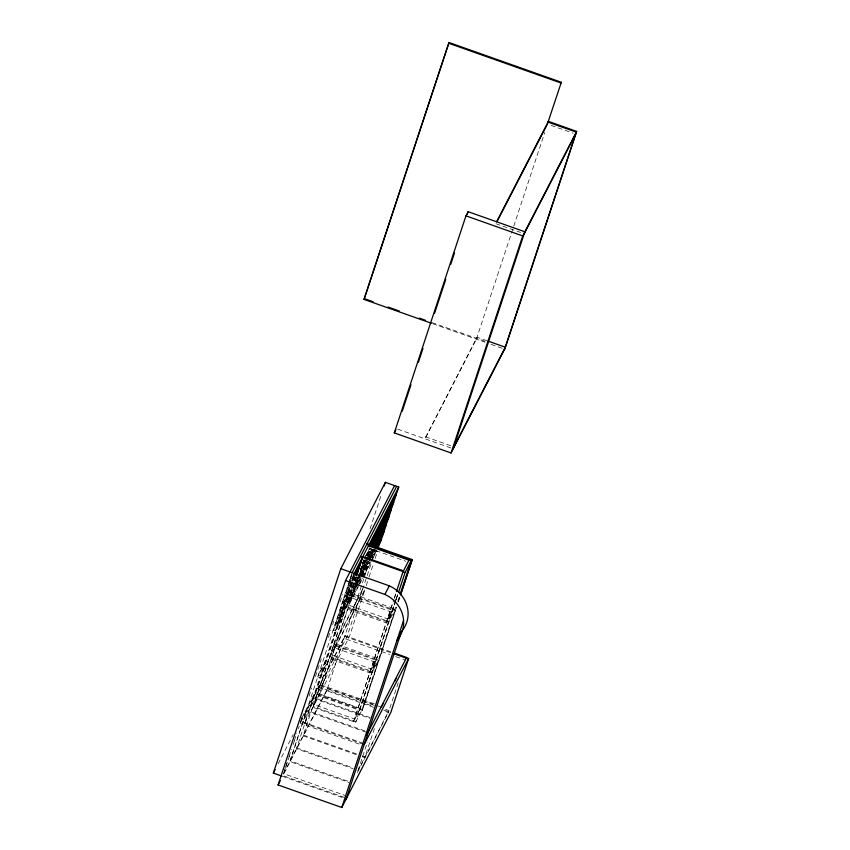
<?xml version="1.0" encoding="UTF-8"?>
<svg xmlns="http://www.w3.org/2000/svg" width="850" height="850" viewBox="0 0 850 850"><rect width="100%" height="100%" fill="white"/><g stroke="black" fill="none" stroke-linecap="round" stroke-linejoin="round"><path stroke-width="0.64" stroke-dasharray="4.25 3.19" d="M284.569 770.174L285.43 767.571M285.844 766.317L287.491 761.303M289.053 756.574L291.497 749.169M294.355 740.52L296.809 733.104M300.741 721.172L303.227 713.639M309.028 696.086L311.716 687.937M315.456 676.589L321.289 658.931M328.366 637.5L330.862 629.935M332.626 624.601L333.869 620.84M340.074 602.034L342.561 594.501M289.425 755.852L282.901 775.625L344.516 797.428M293.101 744.727L294.737 739.787M298.403 728.673L299.221 726.197M352.102 572.666L289.808 761.536L348.957 782.468M319.791 677.577L317.709 676.834L326.049 660.662L328.142 661.406L319.791 677.577L304.64 723.456L319.249 695.162M320.439 675.612L328.78 659.451L326.697 658.707L318.357 674.879L320.439 675.612L334.656 632.559L342.996 616.388L340.914 615.655L332.573 631.816L334.656 632.559M335.304 630.604L343.644 614.433L341.562 613.689L333.211 629.861L335.304 630.604L337.099 625.164L345.44 608.993L343.358 608.26L335.006 624.421L337.099 625.164M346.088 607.038L344.006 606.294L335.654 622.466L337.737 623.209L339.533 617.769L347.884 601.598L345.801 600.865L337.45 617.036L339.533 617.769M340.181 615.814L348.532 599.643L346.439 598.91L338.098 615.071L340.181 615.814L341.976 610.374L350.328 594.203L348.234 593.47L339.894 609.641L341.976 610.374M342.624 608.419L350.965 592.248L348.882 591.515L340.542 607.676L342.624 608.419L344.42 602.979L352.761 586.808L350.678 586.075L342.337 602.246L344.42 602.979M352.283 582.42L342.975 600.291L345.068 601.024L346.864 595.584L353.419 582.888M349.594 584.811L345.419 592.896L347.501 593.629L349.297 588.189L347.214 587.456L354.96 572.443M349.053 583.185L347.862 585.501L349.945 586.234L351.379 581.889M352.091 574.643L350.306 578.106L352.389 578.839L353.823 574.494M354.195 575.418L310.909 706.552L353.526 721.629L359.816 709.367L361.898 710.111L378.271 660.524L376.178 659.791M301.644 718.25L317.9 686.747L354.333 576.396M370.069 528.732L381.661 493.616M312.991 707.285L355.874 577.161M356.256 576.428L313.363 706.562L353.897 720.906L393.943 599.611M363.874 559.597L318.877 695.884L359.412 710.228L395.324 601.449M334.772 648.55L319.621 694.429L349.212 637.117L364.363 591.228L362.27 590.495L332.69 647.806L334.772 648.55L364.363 591.228M335.421 646.595L365.001 589.273L362.918 588.529L333.338 645.851L335.421 646.595L349.637 603.532L359.295 584.821M356.044 585.629L348.192 600.833L350.285 601.577L352.07 596.137L358.116 584.439M354.864 585.257L350.636 593.449L352.718 594.182L355.725 586.404M356.235 583.525L355.162 586.787L353.079 586.054L357.903 576.693M355.523 578.659L357.606 579.392L359.04 575.046M361.834 566.567L360.049 571.997L366.084 560.299M363.917 560.256L362.483 564.602L364.905 559.927M363.779 578.893L326.719 690.731L373.543 707.306M364.193 577.639L369.325 562.084M369.739 560.83L373.458 549.546M375.509 550.396L347.129 636.374L302.558 722.723M366.223 585.576L368.656 578.202M369.07 576.969L373.533 563.433M375.158 558.514L377.591 551.129M486.859 340.68L477.031 337.195L424.957 438.802L476.754 338.428M476.382 339.161L544.744 132.483M353.526 721.629L392.806 602.703M394.389 597.837L396.079 592.79M394.358 598.368L396.004 593.364M395.739 600.196L397.386 595.191M359.784 709.506L397.747 594.458M353.642 721.331L355.725 722.075L372.087 672.488L378.271 660.524M370.154 671.319L372.236 672.053L388.599 622.476L396.153 606.358M395.707 600.961L388.748 622.041L386.665 621.297M396.111 599.728L397.747 594.766M372.236 672.053L378.409 660.089L394.783 610.513L392.7 609.769L386.516 621.732L388.599 622.476M397.789 601.396L399.426 596.434M317.167 694.429L362.334 710.409L396.472 607.006M398.129 601.97L400.212 595.659M362.334 710.409L396.844 606.284M398.512 601.237L400.169 596.201M358.052 770.482L367.402 742.188M374.414 728.599L364.692 757.626L362.228 756.755M398.257 682.826L388.333 712.534L383.403 710.791M349.658 580.061L352.633 574.292M349.647 582.037L353.228 575.099M352.389 578.839L354.174 575.376M351.741 580.805L354.121 576.183M351.326 582.144L344.771 594.851L346.864 595.584M351.932 580.986L353.122 578.68L355.204 579.424L354.014 581.729M349.945 586.234L354.716 577.001M365.532 556.038L369.761 547.857M352.877 581.262L355.257 576.64M364.597 558.397L370.037 547.867M362.142 563.858L363.959 560.352M366.371 555.677L369.994 548.654M347.501 593.629L351.677 585.544M354.057 580.922L355.853 577.458L353.77 576.725M367.317 555.252L370.94 548.229M360.347 569.298L365.181 559.938M367.593 555.263L370.611 549.408M362.44 565.399L366.669 557.207M367.274 556.038L370.897 549.015M356.681 577.107L354.875 580.614L356.957 581.347L367.221 561.468M360.304 570.084L366.945 557.218M367.551 556.049L371.174 549.026M345.068 601.024L352.814 586.011M366.69 559.13L371.514 549.769M360.326 572.018L366.361 560.32M366.966 559.141L371.79 549.791M359.401 573.963L367.848 557.579M368.454 556.41L372.077 549.387M354.843 583.334L352.431 588.009L354.514 588.742M355.449 582.154L359.072 575.142M359.678 573.973L366.318 561.106M368.73 556.421L372.353 549.408M357.606 579.392L358.806 577.054M359.412 575.886L367.264 560.681M367.869 559.513L373.299 548.983M355.47 584.088L359.093 577.065M359.688 575.896L367.54 560.692M368.146 559.523L373.586 548.994M369.633 556.782L373.256 549.769M360.857 574.345L349.987 595.404L352.07 596.137M361.462 573.176L367.498 561.478M369.92 556.803L373.543 549.78M356.373 584.449L359.996 577.426M360.591 576.258L368.443 561.053M369.049 559.884L374.478 549.355M356.649 584.46L360.272 577.437M360.878 576.268L368.719 561.064M369.325 559.895L374.765 549.366M358.137 581.729L359.954 578.213M362.366 573.537L369.612 559.502M370.217 558.333L375.041 548.972M357.212 584.077L347.554 602.799L349.637 603.532M357.818 582.909L361.441 575.886M362.036 574.717L369.888 559.513M370.494 558.344L376.529 546.646M337.737 623.209L352.272 595.128L392.806 609.471M352.718 594.182L361.176 577.809M361.781 576.64L369.027 562.594M371.439 557.919L375.062 550.896M358.721 583.27L369.58 562.211M372.002 557.536L375.626 550.513M350.285 601.577L358.126 586.372M358.732 585.204L362.355 578.181M362.961 577.012L370.812 561.808M371.408 560.628L376.848 550.109M359.901 583.642L364.129 575.461M364.724 574.292L370.77 562.594M373.182 557.908L376.805 550.896M278.152 763.757L293.207 734.591M300.815 722.032L344.016 638.318L389.608 654.457M327.091 690.009L282.529 776.347L343.729 798.001M370.005 671.755L376.327 659.356L378.409 660.089M355.725 722.075L361.898 710.111M357.946 770.706L388.981 710.579L384.051 708.836M357.297 772.661L388.737 711.673M551.076 125.386L573.187 133.216M495.954 223.731L520.529 232.422M431.821 322.533L486.593 341.902M432.692 323.701L484.989 342.199M491.13 344.377L503.413 348.723M425.595 436.847L453.858 446.845M397.694 429.154L450.755 447.929M368.996 548.229L405.843 561.266M394.921 610.077L392.838 609.333L386.548 621.594L346.014 607.251M351.9 595.85L392.434 610.194M346.386 606.528L386.92 620.872M390.639 651.769L345.036 635.641L300.475 721.979L364.172 744.526M344.664 636.363L391.489 652.938M395.771 656.636L405.631 660.131M376.295 659.494L335.761 645.139L329.502 657.273L372.087 672.488M335.389 645.872L375.923 660.216M329.874 656.54L370.409 670.884M374.329 703.832L320.11 684.643L303.078 735.824L357.297 755.013M319.738 685.376L376.422 705.436M377.655 705.872L381.342 707.179M374.191 705.341L327.367 688.776L283.549 773.659L345.164 795.472M317.9 686.747L372.683 706.138M383.775 710.069L390.819 712.406M317.539 693.696L362.706 709.676M370.154 717.559L313.48 697.499L296.448 748.68L353.132 768.74M313.098 698.232L369.782 718.293M364.756 730.851L306.839 710.356L290.179 760.814L348.096 781.309M306.467 711.089L366.849 732.456M363.301 743.357L300.847 721.257L300.209 723.212L361.813 745.014M303.45 735.101L356.437 753.854M362.599 756.032L365.064 756.904M296.82 747.957L352.272 767.582M352.548 593.895L347.034 604.573L387.568 618.917L393.082 608.239L352.548 593.895M351.252 597.816L345.748 608.483L386.283 622.827L391.786 612.159L351.252 597.816M336.037 643.918L330.522 654.585L371.057 668.929L376.571 658.261L336.037 643.918M334.741 647.827L329.237 658.506L369.771 672.849L375.275 662.171L334.741 647.827M319.526 693.929L314.011 704.607L354.546 718.951L360.06 708.273L319.526 693.929"/><path stroke-width="1.27" d="M431.449 323.255L364.044 299.402L448.991 42.5L561.329 82.259L547.198 124.631M364.044 299.402L448.991 42.5M281.382 775.944L273.339 773.096L340.818 568.682L385.379 482.332L398.746 487.061L396.95 492.501L369.782 545.137M346.598 798.161L341.785 807.5L278.088 784.954L345.567 580.539L394.581 485.584M496.602 221.765L548.409 121.401L576.661 131.399L505.017 348.426L451.063 452.965L394.315 432.884L465.959 215.847L468.116 211.692L524.864 231.774L453.209 448.8M402.263 411.156L410.954 384.806M418.413 362.228L422.971 348.426M434.562 313.299L445.751 279.427M450.712 264.382L454.442 253.087M467.288 214.2L468.116 211.692M384.147 486.094L385.379 482.332M356.564 575.291L362.525 557.239M356.713 575.269L362.079 559.013M396.461 591.589L403.059 571.582L360.442 556.495M398.565 592.291L405.121 572.454L411.294 560.49L409.211 559.757M400.244 593.959L411.294 560.49M400.626 594.405L412.239 559.629L367.072 543.649M400.584 594.936L412.239 559.629M451.063 452.965L522.707 235.928L576.661 131.399M341.785 807.5L403.548 620.415M346.226 798.894L401.487 631.476A30.781 28.603 27.3 0 0 389.321 585.841L340.818 568.682M504.645 349.159L576.289 132.122L548.027 122.124M406.544 657.741L408.627 658.474L390.819 712.406L346.715 797.863M561.329 82.259L560.957 82.981L448.619 43.222M497.165 221.383L546.784 125.258M394.315 432.884L395.93 429.76M524.216 233.729L575.641 134.088M352.102 572.666L396.663 486.328M354.184 573.41L368.783 545.105M369.166 544.383L398.746 487.061M354.769 574.228L360.729 562.679M355.321 573.867L360.081 564.634M370.345 544.754L396.302 494.456L394.506 499.896L370.961 545.519M355.906 574.685L358.296 570.063M355.853 575.492L357.648 572.029M370.919 546.306L393.869 501.851L392.073 507.291L372.141 545.891M372.098 546.678L391.425 509.246L389.629 514.675L373.331 546.263M373.288 547.049L388.981 516.641L387.186 522.07L374.51 546.635M374.467 547.432L386.538 524.036L384.752 529.465L375.689 547.018M376.252 546.635L384.104 531.42L382.309 536.86L376.869 547.389M376.826 548.176L381.661 538.815L378.059 547.761M273.339 773.096L275.145 769.59M278.088 784.954L280.309 780.651M453.858 446.845L505.293 347.204L488.091 341.116M397.046 640.093A30.781 28.603 27.3 0 0 403.623 623.974L403.527 619.491A30.781 28.603 27.3 0 0 384.88 594.447L389.321 585.841M409.317 559.459L403.027 571.721L405.121 572.454M397.609 639.009L398.714 636.862M399.829 634.706L401.487 631.476M366.658 735.006L406.651 657.443L394.336 653.076M381.289 707.285L383.116 703.747M394.676 681.349L396.504 677.811M364.172 744.526L364.544 743.793M364.522 743.931L408.627 658.474M465.959 215.847L522.707 235.928M364.416 298.679L373.161 301.771M388.131 307.062L399.373 311.047M419.337 318.112L425.584 320.322M366.701 544.372L411.868 560.352M368.411 545.838L408.946 560.182M362.908 556.506L403.442 570.849M345.567 580.539L384.88 594.447M393.954 653.809L406.279 658.166"/></g></svg>
